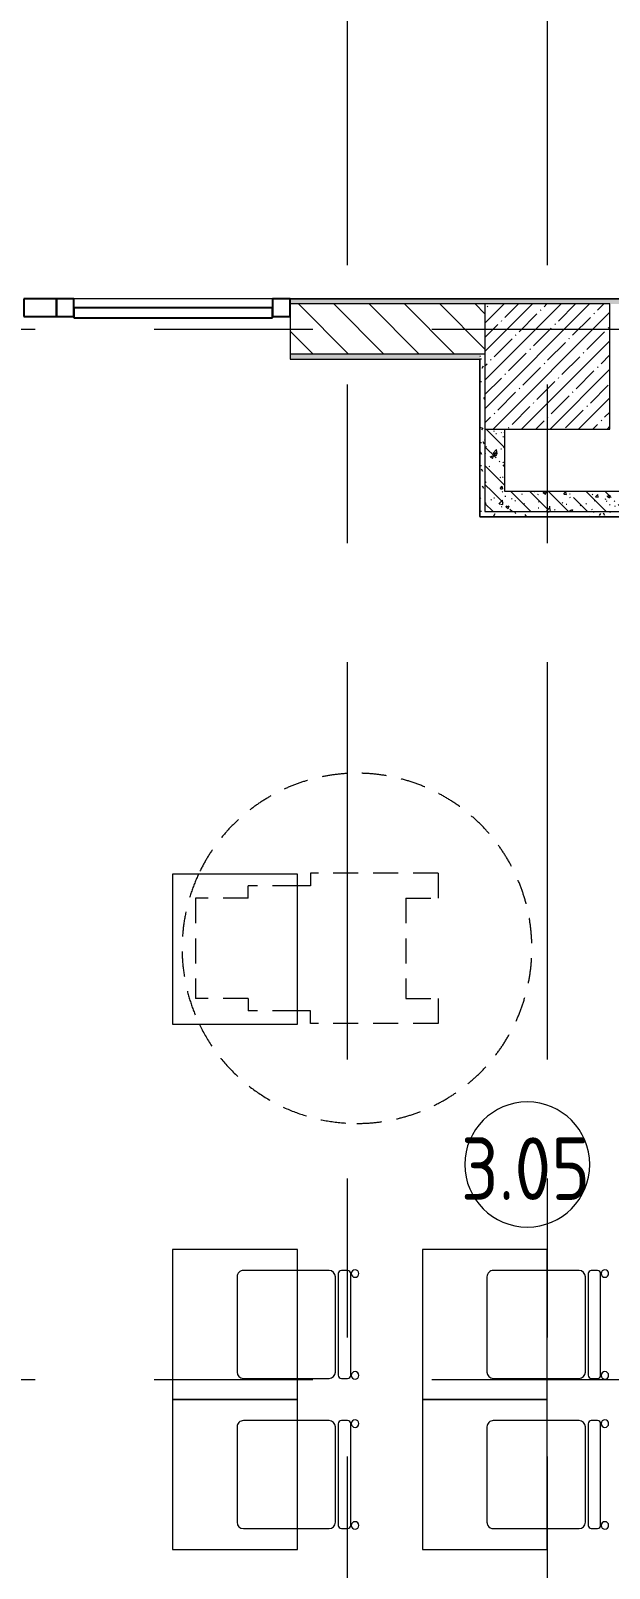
# Model space of a CAD drawing. Header units: millimetres. Extents: x 35111 to 235598, y -8553 to 29000.
# Drawn here: x 41092 to 43407, y 2845 to 8992 of the extents above; entities that cross this region are included whole.
import ezdxf

# ---------------------------------------------------------------- set-up
doc = ezdxf.new("R2010")
doc.units = ezdxf.units.MM
doc.linetypes.add('200_ШТРИХ__ш1_п0_6_', pattern=[160, 100, -60])
doc.linetypes.add('Осевая', pattern=[3175, 635, -476.25, 1587.5, -476.25])
for name, color, linetype, lineweight in [('A-AREA-IDEN', 7, 'Continuous', 9), ('A-GLAZ-CURT', 7, 'Continuous', 9), ('A-GLAZ-CURT-1', 7, 'Continuous', 25), ('A-GLAZ-CWMG', 7, 'Continuous', 9), ('A-GLAZ-CWMG-1', 7, 'Continuous', 25), ('A-WALL', 7, 'Continuous', 9), ('I-WALL', 7, 'Continuous', 9), ('S-COLS', 7, 'Continuous', 9), ('Оси-2', 7, 'Осевая', 9)]:
    doc.layers.add(name, color=color, linetype=linetype, lineweight=lineweight)
for name, color, linetype, lineweight, true_color in [('A-WALL-1', 7, 'Continuous', 9, 0x3c3c3c), ('A-WALL-FNSH-1', 7, 'Continuous', 9, 0x3c3c3c), ('I-FURN-1', 7, 'Continuous', 9, 0xf0f0f0), ('I-FURN-2', 7, '200_ШТРИХ__ш1_п0_6_', 9, 0xf0f0f0)]:
    doc.layers.add(name, color=color, linetype=linetype, lineweight=lineweight, true_color=true_color)
doc.styles.add('GOST Common', font='GOST_Common.ttf', dxfattribs={"width": 0.9, "height": 250})
pattern_1 = [(135, (0, 0), (-75.43415, -75.43415), [106.68, -17.78, 3.556, -17.78]), (135, (0, 75.39), (-75.43415, -75.43415), []), (50, (0, 0), (127.52922, -11.15758), [13.335, -146.685]), (355, (0, 0), (-24.66966, 133.74002), [10.668, -117.348]), (100.451, (10.63, -0.93), (102.85973, 122.58178), [11.333, -124.663]), (46.184, (0, 35.56), (189.75516, -29.43036), [20.002, -220.027]), (96.636, (15.81, 33.1), (166.1822, 173.1996), [17, -186.995]), (351.184, (0, 35.56), (166.1839, 173.1976), [16.002, -176.022]), (21, (17.78, 26.67), (106.13027, -71.58603), [13.335, -146.685]), (326, (17.78, 26.67), (43.26188, 128.93175), [10.668, -117.348]), (71.451, (26.62, 20.7), (149.39198, 57.34505), [11.333, -124.663]), (37.5, (0, 0), (2.16223, 59.188357), [3.353, -112.573, 3.353, -115.773, -117.792]), (37.5, (0, 0), (2.16223, 59.188357), [-235.052, 3.353, -114.44]), (7.5, (0, 0), (46.77386, 70.12615), [3.353, -64.567, 3.353, -109.906, -44.894]), (7.5, (0, 0), (46.77386, 70.12615), [-181.178, 3.353, -41.542]), (327.5, (-39.65, 0), (94.91367, -4.010093), [3.353, -41.097, 3.353, -135.331, -184.023]), (327.5, (-39.65, 0), (94.91367, -4.010093), [-183.134, 3.353, -180.67]), (317.5, (-57.43, 0), (103.69057, 17.79882), [3.353, -54.432, 3.353, -88.748, -130.683]), (317.5, (-57.43, 0), (103.69057, 17.79882), [-149.885, 3.353, -127.33])]
pattern_2 = [(0, (0, 0), (121.92, 30.48), [10.058, -81.382, 10.058, -81.382, -487.68]), (0, (0, 0), (121.92, 30.48), [-182.88, 10.058, -172.822, 10.058, -81.382, -213.36]), (0, (0, 0), (121.92, 30.48), [-457.2, 10.058, -50.902, 10.058, -142.342]), (120, (45.72, 15.24), (-87.356454, 90.345817), [10.058, -81.382, 10.058, -81.382, -487.68]), (120, (45.72, 15.24), (-87.356454, 90.345817), [-182.88, 10.058, -172.822, 10.058, -81.382, -213.36]), (120, (45.72, 15.24), (-87.356454, 90.345817), [-457.2, 10.058, -50.902, 10.058, -142.342]), (240, (60.96, 76.2), (-34.563546, -120.825817), [10.058, -81.382, 10.058, -81.382, -487.68]), (240, (60.96, 76.2), (-34.563546, -120.825817), [-182.88, 10.058, -172.822, 10.058, -81.382, -213.36]), (240, (60.96, 76.2), (-34.563546, -120.825817), [-457.2, 10.058, -50.902, 10.058, -142.342])]

# ---------------------------------------------------------------- blocks, each defined once
blk = doc.blocks.new('BSC_Колонна _Прямоугольная - 500х500-V1-План размещения напольных электротехнических лючков и розеток 3 этажа в осях 12-23')
at = {"layer": 'S-COLS'}
h = blk.add_hatch(dxfattribs=at)
h.set_pattern_fill('FP_2', color=256, style=0, pattern_type=2)
h.set_pattern_definition([(45, (-43160, -7650), (-57.02463, 57.02463), []), (45, (-43102.975, -7650), (-57.02463, 57.02463), [100.806, -20.161, 3.353, -16.808])])
h.paths.add_polyline_path([(-250, -250), (250, -250), (250, 250), (-250, 250)])
for p, q in [((250, 250), (-250, 250)), ((-250, 250), (-250, -250)), ((250, -250), (250, 250)), ((-250, -250), (250, -250))]:
    blk.add_line(p, q, dxfattribs=at)
blk = doc.blocks.new('Стол базовый прямоугольный - 1_7а-25476368-План размещения напольных электротехнических лючков и розеток 3 этажа в осях 12-23')
at = {"layer": 'I-FURN-1'}
for p, q in [((250, 300), (-250, 300)), ((-250, 300), (-250, -300)), ((250, -300), (250, 300)), ((-250, -300), (250, -300))]:
    blk.add_line(p, q, dxfattribs=at)
blk = doc.blocks.new('Стул Breuer - 1_9а-25403171-План размещения напольных электротехнических лючков и розеток 3 этажа в осях 12-23')
at = {"layer": 'I-FURN-1'}
for p, q in [((-215.9, 215.9), (-215.9, 0)), ((190.5, 241.3), (-190.5, 241.3)), ((215.9, 0), (215.9, 215.9)), ((-215.9, 0), (-215.9, -127)), ((215.9, -127), (215.9, 0)), ((-215.9, -176.2), (-215.9, -200.8)), ((203.2, -163.5), (-203.2, -163.5)), ((-190.5, -152.4), (190.5, -152.4)), ((215.9, -200.8), (215.9, -176.2)), ((-203.2, -213.5), (203.2, -213.5))]:
    blk.add_line(p, q, dxfattribs=at)
for centre, radius, start, end in [((-190.5, 215.9), 25.4, 90, 180), ((190.5, 215.9), 25.4, 0, 90), ((-190.5, -127), 25.4, 180, 270), ((-203.2, -176.2), 12.7, 90, 180), ((190.5, -127), 25.4, 270, 360), ((203.2, -176.2), 12.7, 360, 90), ((-203.5, -230.6), 15.1, 360, 180), ((-203.5, -230.6), 15.1, 180, 360), ((-203.2, -200.8), 12.7, 180, 270), ((203.7, -230.6), 15.1, 360, 180), ((203.7, -230.6), 15.1, 180, 360), ((203.2, -200.8), 12.7, 270, 360)]:
    blk.add_arc(centre, radius, start, end, dxfattribs=at)
blk = doc.blocks.new('FRT_2D_Символ _разворот МГН_1 - D1_4_Символ доступности разворота МГН _360__-V70-План размещения напольных электротехнических лючков и розеток 3 этажа в осях 12-23')
at = {"layer": 'I-FURN-2'}
for p, q in [((-300, 325.4), (-300, -185.8)), ((-300, 325.4), (-200, 325.4)), ((-200, 195.4), (-200, 325.4)), ((200, 325.4), (300, 325.4)), ((200, 195.4), (200, 325.4)), ((300, 325.4), (300, -185.8)), ((-200, 195.4), (200, 195.4)), ((-300, -185.8), (-250, -185.8)), ((-250, -185.8), (-250, -238.4)), ((-250, -238.4), (-250, -435.8)), ((300, -185.8), (250, -185.8)), ((250, -185.8), (250, -238.4)), ((250, -238.4), (250, -435.8)), ((-200, -435.8), (-250, -435.8)), ((-200, -435.8), (-200, -645.8)), ((200, -435.8), (250, -435.8)), ((200, -435.8), (200, -645.8)), ((-200, -645.8), (200, -645.8))]:
    blk.add_line(p, q, dxfattribs=at)
for start, end in [(360, 244.88338), (295.74022, 360), (244.88338, 295.74022)]:
    blk.add_arc((0, 0), 700, start, end, dxfattribs=at)
blk = doc.blocks.new('Стул Breuer - 1_9а-V71-План размещения напольных электротехнических лючков и розеток 3 этажа в осях 12-23')
at = {"layer": 'I-FURN-1'}
for p, q in [((-215.9, 215.9), (-215.9, 0)), ((190.5, 241.3), (-190.5, 241.3)), ((215.9, 0), (215.9, 215.9)), ((-215.9, 0), (-215.9, -127)), ((215.9, -127), (215.9, 0)), ((-215.9, -176.2), (-215.9, -200.8)), ((203.2, -163.5), (-203.2, -163.5)), ((-190.5, -152.4), (190.5, -152.4)), ((215.9, -200.8), (215.9, -176.2)), ((-203.2, -213.5), (203.2, -213.5))]:
    blk.add_line(p, q, dxfattribs=at)
for centre, radius, start, end in [((-190.5, 215.9), 25.4, 120, 180), ((-190.5, 215.9), 25.4, 90, 120), ((190.5, 215.9), 25.4, 0, 90), ((-190.5, -127), 25.4, 180, 270), ((-203.2, -176.2), 12.7, 90, 180), ((190.5, -127), 25.4, 270, 360), ((203.2, -176.2), 12.7, 360, 90), ((-203.5, -230.6), 15.1, 360, 180), ((-203.5, -230.6), 15.1, 180, 360), ((-203.2, -200.8), 12.7, 180, 270), ((203.7, -230.6), 15.1, 360, 180), ((203.7, -230.6), 15.1, 180, 360), ((203.2, -200.8), 12.7, 270, 360)]:
    blk.add_arc(centre, radius, start, end, dxfattribs=at)
blk = doc.blocks.new('Прямоугольный импост - 50 x 70 мм-31700031-План размещения напольных электротехнических лючков и розеток 3 этажа в осях 12-23')
at = {"layer": 'A-GLAZ-CWMG-1'}
for p, q in [((-70, 35), (0, 35)), ((-70, -35), (-70, 35)), ((0, 35), (0, -35)), ((0, -35), (-70, -35))]:
    blk.add_line(p, q, dxfattribs=at)
blk = doc.blocks.new('Системная панель - Стемалит - 40мм-32257327-План размещения напольных электротехнических лючков и розеток 3 этажа в осях 12-23')
at = {"layer": 'A-GLAZ-CURT-1'}
for p, q in [((65, 35), (-65, 35)), ((-65, 35), (-65, -35)), ((65, -35), (65, 35)), ((-65, -35), (65, -35))]:
    blk.add_line(p, q, dxfattribs=at)
blk = doc.blocks.new('Системная панель - Стекло - 40мм-32257331-План размещения напольных электротехнических лючков и розеток 3 этажа в осях 12-23')
at = {"layer": 'A-GLAZ-CURT'}
h = blk.add_hatch(dxfattribs=at)
h.set_pattern_fill('FP_75', color=256, style=0, pattern_type=2)
h.set_pattern_definition([(45, (-41762.5, -7785), (-282.8427, 282.8427), [200, -600]), (45, (-41962.5, -7885), (-282.8427, 282.8427), [600, -200]), (45, (-41562.5, -7985), (-282.8427, 282.8427), [200, -600])])
h.paths.add_polyline_path([(397.5, -40), (397.5, 0), (-397.5, 0), (-397.5, -40)])
at = {"layer": 'A-GLAZ-CURT-1'}
for p, q in [((397.5, 0), (-397.5, 0)), ((-397.5, 0), (-397.5, -40)), ((397.5, -40), (397.5, 0)), ((-397.5, -40), (397.5, -40))]:
    blk.add_line(p, q, dxfattribs=at)
blk = doc.blocks.new('Прямоугольный импост - 50 x 70 мм-31702100-План размещения напольных электротехнических лючков и розеток 3 этажа в осях 12-23')
at = {"layer": 'A-GLAZ-CWMG-1'}
for p, q in [((-35, 35), (35, 35)), ((-35, -35), (-35, 35)), ((35, 35), (35, -35)), ((35, -35), (-35, -35))]:
    blk.add_line(p, q, dxfattribs=at)
blk = doc.blocks.new('Прямоугольный импост - 50 x 70 мм-31720914-План размещения напольных электротехнических лючков и розеток 3 этажа в осях 12-23')
at = {"layer": 'A-GLAZ-CWMG'}
blk.add_line((42060, 7920), (41265, 7920), dxfattribs=at)
blk = doc.blocks.new('Марка_Помещения - Номер-25198446-План размещения напольных электротехнических лючков и розеток 3 этажа в осях 12-23')
at = {"layer": 'A-AREA-IDEN'}
for start, end in [(360, 180), (180, 360)]:
    blk.add_arc((0, 0), 2.5, start, end, dxfattribs=at)

msp = doc.modelspace()

# ---------------------------------------------------------------- hatches: boundary and pattern name
at = {"layer": 'I-WALL'}
h = msp.add_hatch(dxfattribs=at)
h.set_pattern_fill('FP_71', color=256, style=0, pattern_type=2)
h.set_pattern_definition(pattern_2)
h.paths.add_polyline_path([(74100, 7900), (74100, 7920), (73705, 7920), (73705, 7908), (73760, 7908), (73760, 7900)])
h.paths.add_polyline_path([(72250, 7900), (72250, 7908), (72305, 7908), (72305, 7920), (71660, 7920), (71660, 7908), (71690, 7908), (71690, 7900), (71860, 7900)])
h.paths.add_polyline_path([(70680, 7900), (70680, 7908), (70710, 7908), (70710, 7920), (69360, 7920), (69360, 7908), (69390, 7908), (69390, 7900), (70631.4, 7900)])
h.paths.add_polyline_path([(68230, 7900), (68230, 7908), (68260, 7908), (68260, 7920), (66860, 7920), (66860, 7908), (66890, 7908), (66890, 7900), (67355.7, 7900)])
h.paths.add_polyline_path([(65880, 7900), (65880, 7908), (65910, 7908), (65910, 7920), (60470, 7920), (60470, 7900), (65410, 7900)])
h.paths.add_polyline_path([(57970, 7900), (57970, 7920), (50859.9, 7920), (50859.9, 7900), (56910, 7900)])
h.paths.add_polyline_path([(47630, 7900), (48359.9, 7900), (48359.9, 7920), (42130, 7920), (42130, 7900), (47410, 7900)])
h.paths.add_polyline_path([(39630, 7900), (39630, 7920), (38760, 7920), (38760, 7900), (39040, 7900)])
h = msp.add_hatch(dxfattribs=at)
h.set_pattern_fill('FP_21', color=256, style=0, pattern_type=2)
h.set_pattern_definition([(135, (0, 0), (-70.71068, -70.71068), [])])
h.paths.add_polyline_path([(42890, 7700), (42910, 7700), (42910, 7900), (42130, 7900), (42130, 7700)])
h.paths.add_polyline_path([(39630, 7700), (39630, 7900), (39040, 7900), (39040, 7700), (39060, 7700)])
h = msp.add_hatch(dxfattribs=at)
h.set_pattern_fill('FP_71', color=256, style=0, pattern_type=2)
h.set_pattern_definition(pattern_2)
h.paths.add_polyline_path([(42890, 7680), (42890, 7700), (42130, 7700), (42130, 7680)])
h.paths.add_polyline_path([(39061, 7680), (39630, 7680), (39630, 7700), (39060, 7700), (39060, 7680)])
h = msp.add_hatch(dxfattribs=at)
h.set_pattern_fill('FP_71', color=256, style=0, pattern_type=2)
h.set_pattern_definition(pattern_2)
h.paths.add_polyline_path([(42910, 7070), (42910, 7700), (42890, 7700), (42890, 7070)])
h = msp.add_hatch(dxfattribs=at)
h.set_pattern_fill('FP_23', color=256, style=0, pattern_type=2)
h.set_pattern_definition(pattern_1)
h.paths.add_polyline_path([(42990, 7150), (42990, 7400), (42910, 7400), (42910, 7150)])
h = msp.add_hatch(dxfattribs=at)
h.set_pattern_fill('FP_23', color=256, style=0, pattern_type=2)
h.set_pattern_definition(pattern_1)
h.paths.add_polyline_path([(44110, 7070), (44110, 7150), (42910, 7150), (42910, 7070), (44061.7, 7070)])
h = msp.add_hatch(dxfattribs=at)
h.set_pattern_fill('FP_71', color=256, style=0, pattern_type=2)
h.set_pattern_definition(pattern_2)
h.paths.add_polyline_path([(44190, 7050), (44190, 7070), (42890, 7070), (42890, 7050), (44061.7, 7050)])

# ---------------------------------------------------------------- linework, layer by layer
at = {"layer": 'A-WALL'}
for p, q in [((42910, 7700), (42130, 7700)), ((42890, 7679), (42889, 7679)), ((42890, 7050), (42890, 7680)), ((42910, 7400), (42910, 7070))]:
    msp.add_line(p, q, dxfattribs=at)
at = {"layer": 'A-WALL-1'}
for p, q in [((42130, 7920), (42130, 7680)), ((42910, 7900), (42130, 7900)), ((42130, 7680), (42890, 7680)), ((42990, 7150), (42990, 7400)), ((44110, 7150), (42990, 7150)), ((42910, 7070), (44190, 7070)), ((42890, 7050), (44210, 7050))]:
    msp.add_line(p, q, dxfattribs=at)
at = {"layer": 'A-WALL-FNSH-1'}
for p, q in [((48360, 7921), (42130, 7921)), ((42130, 7921), (42130, 7920)), ((42130, 7920), (48360, 7920)), ((42130, 7680), (42130, 7679)), ((42130, 7679), (42889, 7679)), ((42889, 7679), (42889, 7049)), ((42889, 7049), (44211, 7049))]:
    msp.add_line(p, q, dxfattribs=at)
at = {"layer": 'Оси-2'}
for p, q in [((42360, 593.7), (42360, 24850)), ((43160, 593.7), (43160, 24850)), ((38410.7, 7800), (82250, 7800)), ((38410.7, 3600), (82250, 3600))]:
    msp.add_line(p, q, dxfattribs=at)

# ---------------------------------------------------------------- block references
at = {"layer": 'A-AREA-IDEN', "xscale": 99.99999999999993, "yscale": 99.99999999999993, "zscale": 99.99999999999993}
msp.add_blockref('Марка_Помещения - Номер-25198446-План размещения напольных электротехнических лючков и розеток 3 этажа в осях 12-23', (43079.4, 4459.6), dxfattribs=at)
at = {"layer": 'A-GLAZ-CURT'}
for name, p in [('Системная панель - Стемалит - 40мм-32257327-План размещения напольных электротехнических лючков и розеток 3 этажа в осях 12-23', (41130, 7885)), ('Системная панель - Стекло - 40мм-32257331-План размещения напольных электротехнических лючков и розеток 3 этажа в осях 12-23', (41662.5, 7885))]:
    msp.add_blockref(name, p, dxfattribs=at)
at = {"layer": 'A-GLAZ-CWMG', "extrusion": (0, 0, -1), "rotation": 180}
for name, p in [('Прямоугольный импост - 50 x 70 мм-31702100-План размещения напольных электротехнических лючков и розеток 3 этажа в осях 12-23', (-41230, 7885)), ('Прямоугольный импост - 50 x 70 мм-31700031-План размещения напольных электротехнических лючков и розеток 3 этажа в осях 12-23', (-42130, 7885))]:
    msp.add_blockref(name, p, dxfattribs=at)
at = {"layer": 'A-GLAZ-CWMG'}
msp.add_blockref('Прямоугольный импост - 50 x 70 мм-31720914-План размещения напольных электротехнических лючков и розеток 3 этажа в осях 12-23', (0, 0), dxfattribs=at)
at = {"layer": 'I-FURN-1'}
for name, p, rotation in [('FRT_2D_Символ _разворот МГН_1 - D1_4_Символ доступности разворота МГН _360__-V70-План размещения напольных электротехнических лючков и розеток 3 этажа в осях 12-23', (42397.7, 5323.9), 269.9999999999993), ('Стул Breuer - 1_9а-25403171-План размещения напольных электротехнических лючков и розеток 3 этажа в осях 12-23', (42159.3, 3820.1), 89.99999999999959), ('Стул Breuer - 1_9а-25403171-План размещения напольных электротехнических лючков и розеток 3 этажа в осях 12-23', (43159.3, 3820.1), 89.99999999999959), ('Стул Breuer - 1_9а-25403171-План размещения напольных электротехнических лючков и розеток 3 этажа в осях 12-23', (42159.3, 3220.1), 89.99999999999959), ('Стул Breuer - 1_9а-V71-План размещения напольных электротехнических лючков и розеток 3 этажа в осях 12-23', (43159.3, 3220.1), 89.99999999999959)]:
    msp.add_blockref(name, p, dxfattribs=dict(at, rotation=rotation))
for p in [(41909.3, 5320.1), (41909.3, 3820.1), (42909.3, 3820.1), (41909.3, 3220.1), (42909.3, 3220.1)]:
    msp.add_blockref('Стол базовый прямоугольный - 1_7а-25476368-План размещения напольных электротехнических лючков и розеток 3 этажа в осях 12-23', p, dxfattribs=at)
at = {"layer": 'S-COLS'}
msp.add_blockref('BSC_Колонна _Прямоугольная - 500х500-V1-План размещения напольных электротехнических лючков и розеток 3 этажа в осях 12-23', (43160, 7650), dxfattribs=at)

# ---------------------------------------------------------------- texts
at = {"layer": 'A-AREA-IDEN', "insert": (42813.7, 4568.1), "char_height": 250, "width": 663.797, "attachment_point": 1, "style": 'GOST Common'}
msp.add_mtext('3.05', dxfattribs=at)

doc.saveas('drawing.dxf')
